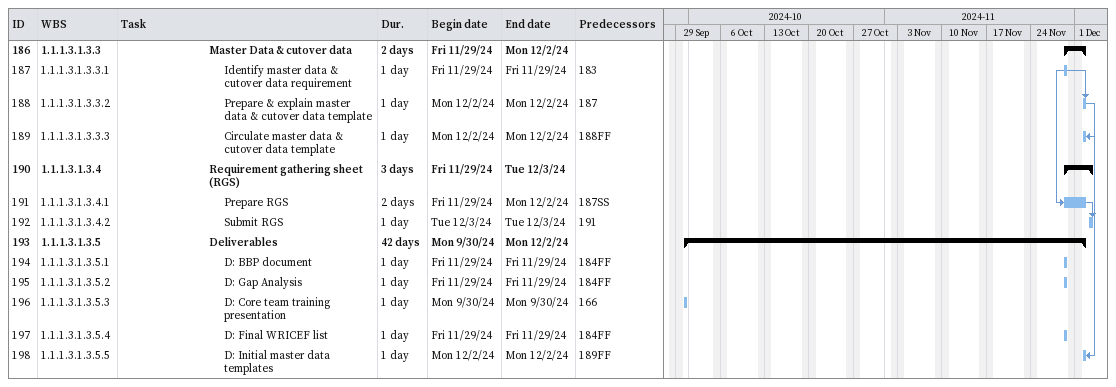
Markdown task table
| ID | WBS | Task | Duration | Start | Finish | Predecessors |
|---|---|---|---|---|---|---|
| 186 | 1.1.1.3.1.3.3 | **Master Data & cutover data** | 2d | 2024-11-29 | 2024-12-02 |  |
| 187 | 1.1.1.3.1.3.3.1 | Identify master data & cutover data requirement | 1d | 2024-11-29 | 2024-11-29 | 183 |
| 188 | 1.1.1.3.1.3.3.2 | Prepare & explain master data & cutover data template | 1d | 2024-12-02 | 2024-12-02 | 187 |
| 189 | 1.1.1.3.1.3.3.3 | Circulate master data & cutover data template | 1d | 2024-12-02 | 2024-12-02 | 188FF |
| 190 | 1.1.1.3.1.3.4 | **Requirement gathering sheet (RGS)** | 3d | 2024-11-29 | 2024-12-03 |  |
| 191 | 1.1.1.3.1.3.4.1 | Prepare RGS | 2d | 2024-11-29 | 2024-12-02 | 187SS |
| 192 | 1.1.1.3.1.3.4.2 | Submit RGS | 1d | 2024-12-03 | 2024-12-03 | 191 |
| 193 | 1.1.1.3.1.3.5 | **Deliverables** | 42d | 2024-09-30 | 2024-12-02 |  |
| 194 | 1.1.1.3.1.3.5.1 | D: BBP document | 1d | 2024-11-29 | 2024-11-29 | 184FF |
| 195 | 1.1.1.3.1.3.5.2 | D: Gap Analysis | 1d | 2024-11-29 | 2024-11-29 | 184FF |
| 196 | 1.1.1.3.1.3.5.3 | D: Core team training presentation | 1d | 2024-09-30 | 2024-09-30 | 166 |
| 197 | 1.1.1.3.1.3.5.4 | D: Final WRICEF list | 1d | 2024-11-29 | 2024-11-29 | 184FF |
| 198 | 1.1.1.3.1.3.5.5 | D: Initial master data templates | 1d | 2024-12-02 | 2024-12-02 | 189FF |
